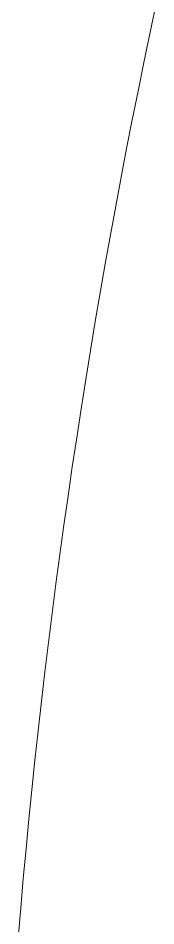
# Model space of a CAD drawing. Header units: millimetres. Extents: x 144517 to 159919, y -31393 to -20504.
# Drawn here: x 158131.38 to 158134.32, y -29900.21 to -29880.87 of the extents above; entities that cross this region are included whole.
import ezdxf

# ---------------------------------------------------------------- set-up
doc = ezdxf.new("R2010")
doc.units = ezdxf.units.MM
doc.header["$MEASUREMENT"] = 0
doc.layers.add('A - SHEET', color=7, linetype='Continuous', lineweight=9)
doc.layers.add('Layer 1', color=7, linetype='Continuous')

# ---------------------------------------------------------------- blocks, each defined once
blk = doc.blocks.new('agdsggad')
at = {"layer": 'Layer 1', "lineweight": 0}
blk.add_lwpolyline([(193.4831, 439.3959), (193.4316, 439.1535), (193.381, 438.9108), (193.3314, 438.6678), (193.2827, 438.4245), (193.235, 438.1808), (193.1882, 437.9368), (193.1424, 437.6925), (193.0976, 437.4478), (193.0537, 437.2029), (193.0108, 436.9576), (192.9688, 436.712), (192.9278, 436.4661), (192.8878, 436.2199), (192.8487, 435.9734), (192.8106, 435.7265), (192.7735, 435.4794), (192.7374, 435.2319), (192.7022, 434.9842), (192.668, 434.7362), (192.6349, 434.4878), (192.6026, 434.2392), (192.5714, 433.9902), (192.5412, 433.741), (192.5119, 433.4915), (192.4837, 433.2417), (192.4564, 432.9916), (192.4301, 432.7412), (192.4049, 432.4906), (192.3806, 432.2396), (192.3573, 431.9884), (192.3351, 431.7369), (192.3138, 431.4852)], dxfattribs=at)
blk = doc.blocks.new('EWRSDG')
at = {"xscale": 3.437246875556696, "yscale": 3.437246875556696, "zscale": 3.437246875556696}
blk.add_blockref('agdsggad', (-192566.76, -259573.4), dxfattribs=at)

msp = doc.modelspace()

# ---------------------------------------------------------------- block references
at = {"layer": 'A - SHEET', "xscale": 0.7307667054224303, "yscale": 0.7307667054224303, "zscale": 0.7307667054224303}
msp.add_blockref('EWRSDG', (298369.7, 158703.315, -0.002), dxfattribs=at)

doc.saveas('drawing.dxf')
